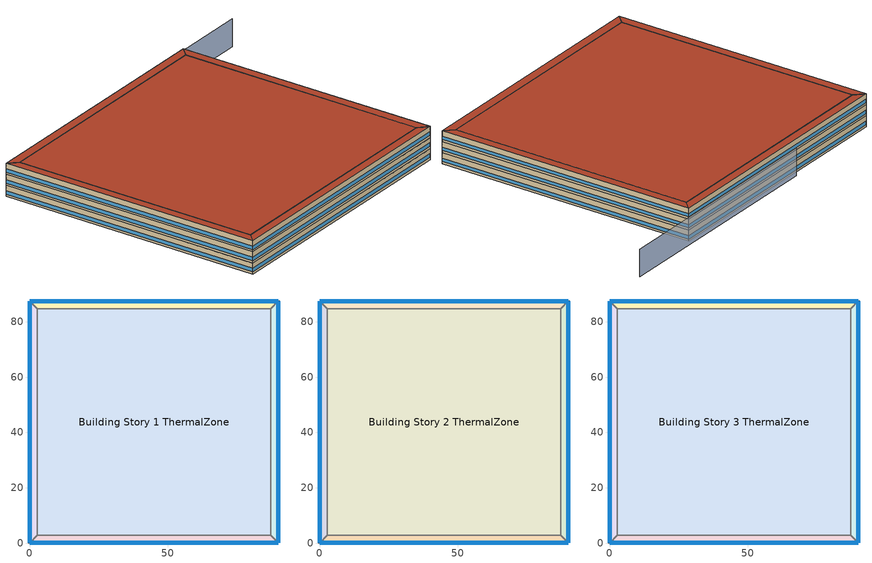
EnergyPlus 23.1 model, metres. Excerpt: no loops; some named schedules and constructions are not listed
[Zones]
Building Story 1 ThermalZone
 floor ground (Typical Insulated Carpeted 8in Slab Floor): 87.19,2.83 2.83,2.83 2.83,84.69 87.19,84.69 z0
 wall adiabatic (Typical Interior Wall): 2.83,2.83 87.19,2.83 87.19,84.69 2.83,84.69 2.83,2.83 z0:3.6
 ceiling adiabatic (Typical Interior Floor): 87.19,84.69 2.83,84.69 2.83,2.83 87.19,2.83 z3.6
Building Story 1 ThermalZone 1
 floor ground (Typical Insulated Carpeted 8in Slab Floor): 90.02,0 0,0 2.83,2.83 87.19,2.83 z0
 wall outside (Typical Insulated Steel Framed Exterior Wall R-20.41): 0,0 90.02,0 z0:3.6
 wall adiabatic (Typical Interior Wall): 90.02,0 87.19,2.83 2.83,2.83 0,0 z0:3.6
 window (U 0.48 SHGC 0.40 Dbl Ref-D Clr 6mm/13mm): 0.03,0 89.99,0 z0.76:1.84
 ceiling adiabatic (Typical Interior Ceiling): 87.19,2.83 2.83,2.83 0,0 90.02,0 z3.6
Building Story 1 ThermalZone 2
 floor ground (Typical Insulated Carpeted 8in Slab Floor): 0,0 0,87.52 2.83,84.69 2.83,2.83 z0
 wall outside (Typical Insulated Steel Framed Exterior Wall R-20.41): 0,87.52 0,0 z0:3.6
 wall adiabatic (Typical Interior Wall): 0,0 2.83,2.83 2.83,84.69 0,87.52 z0:3.6
 window (U 0.48 SHGC 0.40 Dbl Ref-D Clr 6mm/13mm): 0,87.49 0,0.03 z0.76:1.84
 ceiling adiabatic (Typical Interior Ceiling): 2.83,2.83 2.83,84.69 0,87.52 0,0 z3.6
Building Story 1 ThermalZone 3
 floor ground (Typical Insulated Carpeted 8in Slab Floor): 0,87.52 90.02,87.52 87.19,84.69 2.83,84.69 z0
 wall outside (Typical Insulated Steel Framed Exterior Wall R-20.41): 90.02,87.52 0,87.52 z0:3.6
 wall adiabatic (Typical Interior Wall): 0,87.52 2.83,84.69 87.19,84.69 90.02,87.52 z0:3.6
 window (U 0.48 SHGC 0.40 Dbl Ref-D Clr 6mm/13mm): 89.99,87.52 0.03,87.52 z0.76:1.84
 ceiling adiabatic (Typical Interior Ceiling): 2.83,84.69 87.19,84.69 90.02,87.52 0,87.52 z3.6
Building Story 1 ThermalZone 4
 floor ground (Typical Insulated Carpeted 8in Slab Floor): 90.02,87.52 90.02,0 87.19,2.83 87.19,84.69 z0
 wall outside (Typical Insulated Steel Framed Exterior Wall R-20.41): 90.02,0 90.02,87.52 z0:3.6
 wall adiabatic (Typical Interior Wall): 90.02,87.52 87.19,84.69 87.19,2.83 90.02,0 z0:3.6
 window (U 0.48 SHGC 0.40 Dbl Ref-D Clr 6mm/13mm): 90.02,0.03 90.02,87.49 z0.76:1.84
 ceiling adiabatic (Typical Interior Ceiling): 87.19,84.69 87.19,2.83 90.02,0 90.02,87.52 z3.6
Building Story 2 ThermalZone
 floor adiabatic (Typical Interior Floor): 87.19,2.83 2.83,2.83 2.83,84.69 87.19,84.69 z3.6
 wall adiabatic (Typical Interior Wall): 2.83,2.83 87.19,2.83 87.19,84.69 2.83,84.69 2.83,2.83 z3.6:7.2
 ceiling adiabatic (Typical Interior Ceiling): 87.19,84.69 2.83,84.69 2.83,2.83 87.19,2.83 z7.2
Building Story 2 ThermalZone 1
 floor adiabatic (Typical Interior Ceiling): 90.02,0 0,0 2.83,2.83 87.19,2.83 z3.6
 wall outside (Typical Insulated Steel Framed Exterior Wall R-20.41): 0,0 90.02,0 z3.6:7.2
 wall adiabatic (Typical Interior Wall): 90.02,0 87.19,2.83 2.83,2.83 0,0 z3.6:7.2
 window (U 0.48 SHGC 0.40 Dbl Ref-D Clr 6mm/13mm): 0.03,0 89.99,0 z4.36:5.44
 ceiling adiabatic (Typical Interior Ceiling): 87.19,2.83 2.83,2.83 0,0 90.02,0 z7.2
Building Story 2 ThermalZone 2
 floor adiabatic (Typical Interior Ceiling): 0,0 0,87.52 2.83,84.69 2.83,2.83 z3.6
 wall outside (Typical Insulated Steel Framed Exterior Wall R-20.41): 0,87.52 0,0 z3.6:7.2
 wall adiabatic (Typical Interior Wall): 0,0 2.83,2.83 2.83,84.69 0,87.52 z3.6:7.2
 window (U 0.48 SHGC 0.40 Dbl Ref-D Clr 6mm/13mm): 0,87.49 0,0.03 z4.36:5.44
 ceiling adiabatic (Typical Interior Ceiling): 2.83,2.83 2.83,84.69 0,87.52 0,0 z7.2
Building Story 2 ThermalZone 3
 floor adiabatic (Typical Interior Ceiling): 0,87.52 90.02,87.52 87.19,84.69 2.83,84.69 z3.6
 wall outside (Typical Insulated Steel Framed Exterior Wall R-20.41): 90.02,87.52 0,87.52 z3.6:7.2
 wall adiabatic (Typical Interior Wall): 0,87.52 2.83,84.69 87.19,84.69 90.02,87.52 z3.6:7.2
 window (U 0.48 SHGC 0.40 Dbl Ref-D Clr 6mm/13mm): 89.99,87.52 0.03,87.52 z4.36:5.44
 ceiling adiabatic (Typical Interior Ceiling): 2.83,84.69 87.19,84.69 90.02,87.52 0,87.52 z7.2
Building Story 2 ThermalZone 4
 floor adiabatic (Typical Interior Ceiling): 90.02,87.52 90.02,0 87.19,2.83 87.19,84.69 z3.6
 wall outside (Typical Insulated Steel Framed Exterior Wall R-20.41): 90.02,0 90.02,87.52 z3.6:7.2
 wall adiabatic (Typical Interior Wall): 90.02,87.52 87.19,84.69 87.19,2.83 90.02,0 z3.6:7.2
 window (U 0.48 SHGC 0.40 Dbl Ref-D Clr 6mm/13mm): 90.02,0.03 90.02,87.49 z4.36:5.44
 ceiling adiabatic (Typical Interior Ceiling): 87.19,84.69 87.19,2.83 90.02,0 90.02,87.52 z7.2
Building Story 3 ThermalZone
 floor adiabatic (Typical Interior Ceiling): 87.19,2.83 2.83,2.83 2.83,84.69 87.19,84.69 z7.2
 wall adiabatic (Typical Interior Wall): 2.83,2.83 87.19,2.83 87.19,84.69 2.83,84.69 2.83,2.83 z7.2:10.8
 roof outside (Typical IEAD Roof R-31.25): 87.19,84.69 2.83,84.69 2.83,2.83 87.19,2.83 z10.8
Building Story 3 ThermalZone 1
 floor adiabatic (Typical Interior Ceiling): 90.02,0 0,0 2.83,2.83 87.19,2.83 z7.2
 wall outside (Typical Insulated Steel Framed Exterior Wall R-20.41): 0,0 90.02,0 z7.2:10.8
 wall adiabatic (Typical Interior Wall): 90.02,0 87.19,2.83 2.83,2.83 0,0 z7.2:10.8
 window (U 0.48 SHGC 0.40 Dbl Ref-D Clr 6mm/13mm): 0.03,0 89.99,0 z7.96:9.04
 roof outside (Typical IEAD Roof R-31.25): 87.19,2.83 2.83,2.83 0,0 90.02,0 z10.8
Building Story 3 ThermalZone 2
 floor adiabatic (Typical Interior Ceiling): 0,0 0,87.52 2.83,84.69 2.83,2.83 z7.2
 wall outside (Typical Insulated Steel Framed Exterior Wall R-20.41): 0,87.52 0,0 z7.2:10.8
 wall adiabatic (Typical Interior Wall): 0,0 2.83,2.83 2.83,84.69 0,87.52 z7.2:10.8
 window (U 0.48 SHGC 0.40 Dbl Ref-D Clr 6mm/13mm): 0,87.49 0,0.03 z7.96:9.04
 roof outside (Typical IEAD Roof R-31.25): 2.83,2.83 2.83,84.69 0,87.52 0,0 z10.8
Building Story 3 ThermalZone 3
 floor adiabatic (Typical Interior Ceiling): 0,87.52 90.02,87.52 87.19,84.69 2.83,84.69 z7.2
 wall outside (Typical Insulated Steel Framed Exterior Wall R-20.41): 90.02,87.52 0,87.52 z7.2:10.8
 wall adiabatic (Typical Interior Wall): 0,87.52 2.83,84.69 87.19,84.69 90.02,87.52 z7.2:10.8
 window (U 0.48 SHGC 0.40 Dbl Ref-D Clr 6mm/13mm): 89.99,87.52 0.03,87.52 z7.96:9.04
 roof outside (Typical IEAD Roof R-31.25): 2.83,84.69 87.19,84.69 90.02,87.52 0,87.52 z10.8
Building Story 3 ThermalZone 4
 floor adiabatic (Typical Interior Ceiling): 90.02,87.52 90.02,0 87.19,2.83 87.19,84.69 z7.2
 wall outside (Typical Insulated Steel Framed Exterior Wall R-20.41): 90.02,0 90.02,87.52 z7.2:10.8
 wall adiabatic (Typical Interior Wall): 90.02,87.52 87.19,84.69 87.19,2.83 90.02,0 z7.2:10.8
 window (U 0.48 SHGC 0.40 Dbl Ref-D Clr 6mm/13mm): 90.02,0.03 90.02,87.49 z7.96:9.04
 roof outside (Typical IEAD Roof R-31.25): 87.19,84.69 87.19,2.83 90.02,0 90.02,87.52 z10.8
shading: 37.43,88.85 116.98,88.85 z0:9
[Building]
bld_28: Terrain=City
[Site:Location]
Laramie General Brees Field_WY_USA: Latitude {deg}=41.312; Longitude {deg}=-105.58; Time Zone {hr}=-7; Elevation {m}=2215
[Site:GroundTemperature:FCfactorMethod]
8.6, 2.8, -4.1, -8.8, -2.2, 0.3, 6.7, 10.1, 16.5, 20.6, 19.2, 14.7
[Site:WaterMainsTemperature]
Calculation Method=Correlation; Annual Average Outdoor Air Temperature {C}=8.96667; Maximum Difference In Monthly Average Outdoor Air Temperatures {deltaC}=26.2
[SizingPeriod:DesignDay] Day of Month=21; Dry-Bulb Temperature Range Modifier Type=DefaultMultipliers; Humidity Condition Type=Wetbulb; Barometric Pressure {Pa}=98769; Rain Indicator=No; Snow Indicator=No; Daylight Saving Time Indicator=No; Begin Environment Reset Mode=FullResetAtBeginEnvironment
Name | Month | Day Type | Maximum Dry-Bulb Temperature {C} | Daily Dry-Bulb Temperature Range {deltaC} | Wetbulb or DewPoint at Maximum Dry-Bulb {C} | Wind Speed {m/s} | Wind Direction {deg} | Solar Model Indicator | ASHRAE Clear Sky Optical Depth for Beam Irradiance (taub) | ASHRAE Clear Sky Optical Depth for Diffuse Irradiance (taud) | Sky Clearness
Buffalo Niagara Intl Ap Ann Clg .4% Condns DB=>MWB 1 | 7 | SummerDesignDay | 30.3 | 9.3 | 21.8 | 5.7 | 240 | ASHRAETau | 0.462 | 2.001
Buffalo Niagara Intl Ap Ann Clg .4% Condns WB=>MDB 1 | 7 | SummerDesignDay | 27.8 | 9.3 | 23.8 | 5.7 | 240 | ASHRAETau | 0.462 | 2.001
Buffalo Niagara Intl Ap Ann Htg 99.6% Condns DB 1 | 1 | WinterDesignDay | -16.3 | 0 | -16.3 | 5.1 | 270 | ASHRAEClearSky |  |  | 0
[Material] Thermal Absorptance=0.9; Solar Absorptance=0.7
Name | Roughness | Thickness {m} | Conductivity {W/m-K} | Density {kg/m3} | Specific Heat {J/kg-K} | Visible Absorptance
100mm Normalweight concrete floor | MediumRough | 0.1016 | 2.31045 | 2322 | 832.557 | 0.7
25mm Stucco | Smooth | 0.0254 | 0.72 | 1856 | 840 | 0.7
5/8 in. Gypsum Board | MediumSmooth | 0.0159 | 0.16 | 800 | 1090 | 0.7
8 in. Normalweight Concrete Floor | MediumRough | 0.2032 | 2.31 | 2322 | 832 | 0.7
G01 13mm gypsum board | Smooth | 0.0127 | 0.160031 | 800.001 | 1090.73 | 0.5
Metal Roof Surface | Smooth | 0.0008 | 45.28 | 7824 | 500 | 0.7
Roof Membrane | VeryRough | 0.0095 | 0.16 | 1121.29 | 1460 | 0.7
[Material:NoMass] Roughness=Smooth; Thermal Absorptance=0.9; Solar Absorptance=0.7
Name | Thermal Resistance {m2-K/W} | Visible Absorptance
CP02 CARPET PAD; Typical Carpet Pad | 0.21648 | 0.8
Typical Insulation R-18.23 | 3.21036 | 0.7
Typical Insulation R-30.13 | 5.30668 | 0.7
[WindowMaterial:Gas]
AIR 13MM: Gas Type=Air; Thickness {m}=0.0127
[WindowMaterial:Glazing] Optical Data Type=SpectralAverage; Thickness {m}=0.006; Infrared Transmittance at Normal Incidence=0; Front Side Infrared Hemispherical Emissivity=0.84; Conductivity {W/m-K}=0.9; Dirt Correction Factor for Solar and Visible Transmittance=1; Solar Diffusing=No
Name | Solar Transmittance at Normal Incidence | Front Side Solar Reflectance at Normal Incidence | Back Side Solar Reflectance at Normal Incidence | Visible Transmittance at Normal Incidence | Front Side Visible Reflectance at Normal Incidence | Back Side Visible Reflectance at Normal Incidence | Back Side Infrared Hemispherical Emissivity
CLEAR 6MM | 0.775 | 0.071 | 0.071 | 0.881 | 0.08 | 0.08 | 0.84
REF D CLEAR 6MM | 0.429 | 0.308 | 0.379 | 0.334 | 0.453 | 0.505 | 0.82
[Construction]
Typical IEAD Roof R-31.25: Roof Membrane, Typical Insulation R-30.13, Metal Roof Surface
Typical Insulated Carpeted 8in Slab Floor: 8 in. Normalweight Concrete Floor, Typical Carpet Pad
Typical Insulated Steel Framed Exterior Wall R-20.41: 25mm Stucco, 5/8 in. Gypsum Board, Typical Insulation R-18.23, 5/8 in. Gypsum Board
Typical Interior Ceiling: CP02 CARPET PAD, 100mm Normalweight concrete floor
Typical Interior Floor: 100mm Normalweight concrete floor, CP02 CARPET PAD
Typical Interior Wall: G01 13mm gypsum board, G01 13mm gypsum board
U 0.48 SHGC 0.40 Dbl Ref-D Clr 6mm/13mm: REF D CLEAR 6MM, AIR 13MM, CLEAR 6MM
[SurfaceProperty:SurroundingSurfaces] Surrounding Surface 1=SurroundingSurface1; Surrounding Surface 1 View Factor=0.5
Name | Surrounding Surface 1 Temperature Schedule
SrdSurfs:Surface 56 | Srf-Surface 56-Tmp
SrdSurfs:Surface 44 | Srf-Surface 44-Tmp
SrdSurfs:Surface 50 | Srf-Surface 50-Tmp
SrdSurfs:Surface 38 | Srf-Surface 38-Tmp
[SurfaceProperty:LocalEnvironment]
Name | Exterior Surface | Surrounding Surfaces Object
LocEnv:Surface 44 | Surface 44 | SrdSurfs:Surface 56
LocEnv:Surface 56 | Surface 56 | SrdSurfs:Surface 44
LocEnv:Surface 50 | Surface 50 | SrdSurfs:Surface 38
LocEnv:Surface 38 | Surface 38 | SrdSurfs:Surface 50
[Zone] Part of Total Floor Area=Yes
Name | Multiplier
Building Story 1 ThermalZone; Building Story 1 ThermalZone 1; Building Story 1 ThermalZone 2; Building Story 1 ThermalZone 3; Building Story 1 ThermalZone 4; Building Story 3 ThermalZone; Building Story 3 ThermalZone 1; Building Story 3 ThermalZone 2; Building Story 3 ThermalZone 3; Building Story 3 ThermalZone 4 | 1
Building Story 2 ThermalZone; Building Story 2 ThermalZone 1; Building Story 2 ThermalZone 2; Building Story 2 ThermalZone 3; Building Story 2 ThermalZone 4 | 28
[Space]
Name | Zone | Space Type
Building Story 1 Space | Building Story 1 ThermalZone | Story Ground Blended Space Type
Building Story 1 Space 1 | Building Story 1 ThermalZone 1 | Story Ground Blended Space Type
Building Story 1 Space 2 | Building Story 1 ThermalZone 2 | Story Ground Blended Space Type
Building Story 1 Space 3 | Building Story 1 ThermalZone 3 | Story Ground Blended Space Type
Building Story 1 Space 4 | Building Story 1 ThermalZone 4 | Story Ground Blended Space Type
Building Story 2 Space | Building Story 2 ThermalZone | Story Mid Blended Space Type
Building Story 2 Space 1 | Building Story 2 ThermalZone 1 | Story Mid Blended Space Type
Building Story 2 Space 2 | Building Story 2 ThermalZone 2 | Story Mid Blended Space Type
Building Story 2 Space 3 | Building Story 2 ThermalZone 3 | Story Mid Blended Space Type
Building Story 2 Space 4 | Building Story 2 ThermalZone 4 | Story Mid Blended Space Type
Building Story 3 Space | Building Story 3 ThermalZone | Story Top Blended Space Type
Building Story 3 Space 1 | Building Story 3 ThermalZone 1 | Story Top Blended Space Type
Building Story 3 Space 2 | Building Story 3 ThermalZone 2 | Story Top Blended Space Type
Building Story 3 Space 3 | Building Story 3 ThermalZone 3 | Story Top Blended Space Type
Building Story 3 Space 4 | Building Story 3 ThermalZone 4 | Story Top Blended Space Type
[InternalMass]
Name | Construction | Zone or ZoneList | Space or SpaceList | Surface Area {m2}
Building Story 1 Space Office OfficeLarge Data Center A  - Story Ground Mass; Building Story 1 Space Office OfficeLarge Data Center C  - Story Ground Mass | InteriorFurnishings 1 | Building Story 1 ThermalZone | Building Story 1 Space | 13.4199
Building Story 1 Space 1 Office OfficeLarge Data Center A  - Story Ground Mass; Building Story 1 Space 1 Office OfficeLarge Data Center C  - Story Ground Mass | InteriorFurnishings 1 | Building Story 1 ThermalZone 1 | Building Story 1 Space 1 | 0.47924
Building Story 1 Space 2 Office OfficeLarge Data Center A  - Story Ground Mass; Building Story 1 Space 2 Office OfficeLarge Data Center C  - Story Ground Mass | InteriorFurnishings 1 | Building Story 1 ThermalZone 2 | Building Story 1 Space 2 | 0.465488
Building Story 1 Space 3 Office OfficeLarge Data Center A  - Story Ground Mass; Building Story 1 Space 3 Office OfficeLarge Data Center C  - Story Ground Mass | InteriorFurnishings 1 | Building Story 1 ThermalZone 3 | Building Story 1 Space 3 | 0.479237
Building Story 1 Space 4 Office OfficeLarge Data Center A  - Story Ground Mass; Building Story 1 Space 4 Office OfficeLarge Data Center C  - Story Ground Mass | InteriorFurnishings 1 | Building Story 1 ThermalZone 4 | Building Story 1 Space 4 | 0.465488
Building Story 1 Space Office OfficeLarge Data Center B  - Story Ground Mass | InteriorFurnishings 1 | Building Story 1 ThermalZone | Building Story 1 Space | 128.95
Building Story 1 Space 1 Office OfficeLarge Data Center B  - Story Ground Mass | InteriorFurnishings 1 | Building Story 1 ThermalZone 1 | Building Story 1 Space 1 | 4.60498
Building Story 1 Space 2 Office OfficeLarge Data Center B  - Story Ground Mass | InteriorFurnishings 1 | Building Story 1 ThermalZone 2 | Building Story 1 Space 2 | 4.47283
Building Story 1 Space 3 Office OfficeLarge Data Center B  - Story Ground Mass | InteriorFurnishings 1 | Building Story 1 ThermalZone 3 | Building Story 1 Space 3 | 4.60495
Building Story 1 Space 4 Office OfficeLarge Data Center B  - Story Ground Mass | InteriorFurnishings 1 | Building Story 1 ThermalZone 4 | Building Story 1 Space 4 | 4.47283
Building Story 1 Space Office OfficeLarge Main Data Center A  - Story Ground Mass; Building Story 1 Space Office OfficeLarge Main Data Center C  - Story Ground Mass | InteriorFurnishings 1 | Building Story 1 ThermalZone | Building Story 1 Space | 24.1272
Building Story 1 Space 1 Office OfficeLarge Main Data Center A  - Story Ground Mass; Building Story 1 Space 1 Office OfficeLarge Main Data Center C  - Story Ground Mass | InteriorFurnishings 1 | Building Story 1 ThermalZone 1 | Building Story 1 Space 1 | 0.861613
Building Story 1 Space 2 Office OfficeLarge Main Data Center A  - Story Ground Mass; Building Story 1 Space 2 Office OfficeLarge Main Data Center C  - Story Ground Mass | InteriorFurnishings 1 | Building Story 1 ThermalZone 2 | Building Story 1 Space 2 | 0.836887
Building Story 1 Space 3 Office OfficeLarge Main Data Center A  - Story Ground Mass; Building Story 1 Space 3 Office OfficeLarge Main Data Center C  - Story Ground Mass | InteriorFurnishings 1 | Building Story 1 ThermalZone 3 | Building Story 1 Space 3 | 0.861607
Building Story 1 Space 4 Office OfficeLarge Main Data Center A  - Story Ground Mass; Building Story 1 Space 4 Office OfficeLarge Main Data Center C  - Story Ground Mass | InteriorFurnishings 1 | Building Story 1 ThermalZone 4 | Building Story 1 Space 4 | 0.836887
Building Story 1 Space Office OfficeLarge Main Data Center B  - Story Ground Mass | InteriorFurnishings 1 | Building Story 1 ThermalZone | Building Story 1 Space | 231.836
Building Story 1 Space 1 Office OfficeLarge Main Data Center B  - Story Ground Mass | InteriorFurnishings 1 | Building Story 1 ThermalZone 1 | Building Story 1 Space 1 | 8.27916
Building Story 1 Space 2 Office OfficeLarge Main Data Center B  - Story Ground Mass | InteriorFurnishings 1 | Building Story 1 ThermalZone 2 | Building Story 1 Space 2 | 8.04158
Building Story 1 Space 3 Office OfficeLarge Main Data Center B  - Story Ground Mass | InteriorFurnishings 1 | Building Story 1 ThermalZone 3 | Building Story 1 Space 3 | 8.27911
Building Story 1 Space 4 Office OfficeLarge Main Data Center B  - Story Ground Mass | InteriorFurnishings 1 | Building Story 1 ThermalZone 4 | Building Story 1 Space 4 | 8.04158
Building Story 1 Space SecondarySchool Auditorium A  - Story Ground Mass; Building Story 1 Space SecondarySchool Auditorium C  - Story Ground Mass | InteriorFurnishings 1 | Building Story 1 ThermalZone | Building Story 1 Space | 107.93
Building Story 1 Space 1 SecondarySchool Auditorium A  - Story Ground Mass; Building Story 1 Space 1 SecondarySchool Auditorium C  - Story Ground Mass | InteriorFurnishings 1 | Building Story 1 ThermalZone 1 | Building Story 1 Space 1 | 3.85431
Building Story 1 Space 2 SecondarySchool Auditorium A  - Story Ground Mass; Building Story 1 Space 2 SecondarySchool Auditorium C  - Story Ground Mass | InteriorFurnishings 1 | Building Story 1 ThermalZone 2 | Building Story 1 Space 2 | 3.74371
Building Story 1 Space 3 SecondarySchool Auditorium A  - Story Ground Mass; Building Story 1 Space 3 SecondarySchool Auditorium C  - Story Ground Mass | InteriorFurnishings 1 | Building Story 1 ThermalZone 3 | Building Story 1 Space 3 | 3.85429
Building Story 1 Space 4 SecondarySchool Auditorium A  - Story Ground Mass; Building Story 1 Space 4 SecondarySchool Auditorium C  - Story Ground Mass | InteriorFurnishings 1 | Building Story 1 ThermalZone 4 | Building Story 1 Space 4 | 3.74371
Building Story 1 Space SecondarySchool Auditorium B  - Story Ground Mass | InteriorFurnishings 1 | Building Story 1 ThermalZone | Building Story 1 Space | 1037.09
Building Story 1 Space 1 SecondarySchool Auditorium B  - Story Ground Mass | InteriorFurnishings 1 | Building Story 1 ThermalZone 1 | Building Story 1 Space 1 | 37.0358
Building Story 1 Space 2 SecondarySchool Auditorium B  - Story Ground Mass | InteriorFurnishings 1 | Building Story 1 ThermalZone 2 | Building Story 1 Space 2 | 35.973
Building Story 1 Space 3 SecondarySchool Auditorium B  - Story Ground Mass | InteriorFurnishings 1 | Building Story 1 ThermalZone 3 | Building Story 1 Space 3 | 37.0356
Building Story 1 Space 4 SecondarySchool Auditorium B  - Story Ground Mass | InteriorFurnishings 1 | Building Story 1 ThermalZone 4 | Building Story 1 Space 4 | 35.973
Building Story 1 Space SecondarySchool Cafeteria A  - Story Ground Mass; Building Story 1 Space SecondarySchool Cafeteria C  - Story Ground Mass | InteriorFurnishings 1 | Building Story 1 ThermalZone | Building Story 1 Space | 68.3128
Building Story 1 Space 1 SecondarySchool Cafeteria A  - Story Ground Mass; Building Story 1 Space 1 SecondarySchool Cafeteria C  - Story Ground Mass | InteriorFurnishings 1 | Building Story 1 ThermalZone 1 | Building Story 1 Space 1 | 2.43954
Building Story 1 Space 2 SecondarySchool Cafeteria A  - Story Ground Mass; Building Story 1 Space 2 SecondarySchool Cafeteria C  - Story Ground Mass | InteriorFurnishings 1 | Building Story 1 ThermalZone 2 | Building Story 1 Space 2 | 2.36953
Building Story 1 Space 3 SecondarySchool Cafeteria A  - Story Ground Mass; Building Story 1 Space 3 SecondarySchool Cafeteria C  - Story Ground Mass | InteriorFurnishings 1 | Building Story 1 ThermalZone 3 | Building Story 1 Space 3 | 2.43952
Building Story 1 Space 4 SecondarySchool Cafeteria A  - Story Ground Mass; Building Story 1 Space 4 SecondarySchool Cafeteria C  - Story Ground Mass | InteriorFurnishings 1 | Building Story 1 ThermalZone 4 | Building Story 1 Space 4 | 2.36953
Building Story 1 Space SecondarySchool Cafeteria B  - Story Ground Mass | InteriorFurnishings 1 | Building Story 1 ThermalZone | Building Story 1 Space | 656.412
Building Story 1 Space 1 SecondarySchool Cafeteria B  - Story Ground Mass | InteriorFurnishings 1 | Building Story 1 ThermalZone 1 | Building Story 1 Space 1 | 23.4413
Building Story 1 Space 2 SecondarySchool Cafeteria B  - Story Ground Mass | InteriorFurnishings 1 | Building Story 1 ThermalZone 2 | Building Story 1 Space 2 | 22.7686
Building Story 1 Space 3 SecondarySchool Cafeteria B  - Story Ground Mass | InteriorFurnishings 1 | Building Story 1 ThermalZone 3 | Building Story 1 Space 3 | 23.4412
Building Story 1 Space 4 SecondarySchool Cafeteria B  - Story Ground Mass | InteriorFurnishings 1 | Building Story 1 ThermalZone 4 | Building Story 1 Space 4 | 22.7686
Building Story 1 Space SecondarySchool Classroom A  - Story Ground Mass; Building Story 1 Space SecondarySchool Classroom C  - Story Ground Mass | InteriorFurnishings 1 | Building Story 1 ThermalZone | Building Story 1 Space | 179.473
Building Story 1 Space 1 SecondarySchool Classroom A  - Story Ground Mass; Building Story 1 Space 1 SecondarySchool Classroom C  - Story Ground Mass | InteriorFurnishings 1 | Building Story 1 ThermalZone 1 | Building Story 1 Space 1 | 6.40919
Building Story 1 Space 2 SecondarySchool Classroom A  - Story Ground Mass; Building Story 1 Space 2 SecondarySchool Classroom C  - Story Ground Mass | InteriorFurnishings 1 | Building Story 1 ThermalZone 2 | Building Story 1 Space 2 | 6.22527
Building Story 1 Space 3 SecondarySchool Classroom A  - Story Ground Mass; Building Story 1 Space 3 SecondarySchool Classroom C  - Story Ground Mass | InteriorFurnishings 1 | Building Story 1 ThermalZone 3 | Building Story 1 Space 3 | 6.40916
Building Story 1 Space 4 SecondarySchool Classroom A  - Story Ground Mass; Building Story 1 Space 4 SecondarySchool Classroom C  - Story Ground Mass | InteriorFurnishings 1 | Building Story 1 ThermalZone 4 | Building Story 1 Space 4 | 6.22527
Building Story 1 Space SecondarySchool Classroom A end_b - Story Ground Mass; Building Story 1 Space SecondarySchool Classroom C end_b - Story Ground Mass | InteriorFurnishings 1 | Building Story 1 ThermalZone | Building Story 1 Space | 232.587
Building Story 1 Space 1 SecondarySchool Classroom A end_b - Story Ground Mass; Building Story 1 Space 1 SecondarySchool Classroom C end_b - Story Ground Mass | InteriorFurnishings 1 | Building Story 1 ThermalZone 1 | Building Story 1 Space 1 | 8.30597
Building Story 1 Space 2 SecondarySchool Classroom A end_b - Story Ground Mass; Building Story 1 Space 2 SecondarySchool Classroom C end_b - Story Ground Mass | InteriorFurnishings 1 | Building Story 1 ThermalZone 2 | Building Story 1 Space 2 | 8.06762
Building Story 1 Space 3 SecondarySchool Classroom A end_b - Story Ground Mass; Building Story 1 Space 3 SecondarySchool Classroom C end_b - Story Ground Mass | InteriorFurnishings 1 | Building Story 1 ThermalZone 3 | Building Story 1 Space 3 | 8.30592
Building Story 1 Space 4 SecondarySchool Classroom A end_b - Story Ground Mass; Building Story 1 Space 4 SecondarySchool Classroom C end_b - Story Ground Mass | InteriorFurnishings 1 | Building Story 1 ThermalZone 4 | Building Story 1 Space 4 | 8.06762
Building Story 1 Space SecondarySchool ComputerRoom A  - Story Ground Mass; Building Story 1 Space SecondarySchool ComputerRoom C  - Story Ground Mass | InteriorFurnishings 1 | Building Story 1 ThermalZone | Building Story 1 Space | 104.289
Building Story 1 Space 1 SecondarySchool ComputerRoom A  - Story Ground Mass; Building Story 1 Space 1 SecondarySchool ComputerRoom C  - Story Ground Mass | InteriorFurnishings 1 | Building Story 1 ThermalZone 1 | Building Story 1 Space 1 | 3.72431
Building Story 1 Space 2 SecondarySchool ComputerRoom A  - Story Ground Mass; Building Story 1 Space 2 SecondarySchool ComputerRoom C  - Story Ground Mass | InteriorFurnishings 1 | Building Story 1 ThermalZone 2 | Building Story 1 Space 2 | 3.61743
Building Story 1 Space 3 SecondarySchool ComputerRoom A  - Story Ground Mass; Building Story 1 Space 3 SecondarySchool ComputerRoom C  - Story Ground Mass | InteriorFurnishings 1 | Building Story 1 ThermalZone 3 | Building Story 1 Space 3 | 3.72429
Building Story 1 Space 4 SecondarySchool ComputerRoom A  - Story Ground Mass; Building Story 1 Space 4 SecondarySchool ComputerRoom C  - Story Ground Mass | InteriorFurnishings 1 | Building Story 1 ThermalZone 4 | Building Story 1 Space 4 | 3.61743
Building Story 1 Space SecondarySchool ComputerRoom B  - Story Ground Mass | InteriorFurnishings 1 | Building Story 1 ThermalZone | Building Story 1 Space | 1002.11
Building Story 1 Space 1 SecondarySchool ComputerRoom B  - Story Ground Mass | InteriorFurnishings 1 | Building Story 1 ThermalZone 1 | Building Story 1 Space 1 | 35.7866
Building Story 1 Space 2 SecondarySchool ComputerRoom B  - Story Ground Mass | InteriorFurnishings 1 | Building Story 1 ThermalZone 2 | Building Story 1 Space 2 | 34.7596
Building Story 1 Space 3 SecondarySchool ComputerRoom B  - Story Ground Mass | InteriorFurnishings 1 | Building Story 1 ThermalZone 3 | Building Story 1 Space 3 | 35.7863
Building Story 1 Space 4 SecondarySchool ComputerRoom B  - Story Ground Mass | InteriorFurnishings 1 | Building Story 1 ThermalZone 4 | Building Story 1 Space 4 | 34.7596
Building Story 1 Space SecondarySchool Corridor B  - Story Ground Mass | InteriorFurnishings 1 | Building Story 1 ThermalZone | Building Story 1 Space | 253.068
Building Story 1 Space 1 SecondarySchool Corridor B  - Story Ground Mass | InteriorFurnishings 1 | Building Story 1 ThermalZone 1 | Building Story 1 Space 1 | 9.03737
Building Story 1 Space 2 SecondarySchool Corridor B  - Story Ground Mass | InteriorFurnishings 1 | Building Story 1 ThermalZone 2 | Building Story 1 Space 2 | 8.77802
Building Story 1 Space 3 SecondarySchool Corridor B  - Story Ground Mass | InteriorFurnishings 1 | Building Story 1 ThermalZone 3 | Building Story 1 Space 3 | 9.03731
Building Story 1 Space 4 SecondarySchool Corridor B  - Story Ground Mass | InteriorFurnishings 1 | Building Story 1 ThermalZone 4 | Building Story 1 Space 4 | 8.77802
Building Story 1 Space SecondarySchool Corridor B end_b - Story Ground Mass | InteriorFurnishings 1 | Building Story 1 ThermalZone | Building Story 1 Space | 327.962
Building Story 1 Space 1 SecondarySchool Corridor B end_b - Story Ground Mass | InteriorFurnishings 1 | Building Story 1 ThermalZone 1 | Building Story 1 Space 1 | 11.7119
Building Story 1 Space 2 SecondarySchool Corridor B end_b - Story Ground Mass | InteriorFurnishings 1 | Building Story 1 ThermalZone 2 | Building Story 1 Space 2 | 11.3758
Building Story 1 Space 3 SecondarySchool Corridor B end_b - Story Ground Mass | InteriorFurnishings 1 | Building Story 1 ThermalZone 3 | Building Story 1 Space 3 | 11.7119
Building Story 1 Space 4 SecondarySchool Corridor B end_b - Story Ground Mass | InteriorFurnishings 1 | Building Story 1 ThermalZone 4 | Building Story 1 Space 4 | 11.3758
Building Story 1 Space SecondarySchool Gym A  - Story Ground Mass; Building Story 1 Space SecondarySchool Gym C  - Story Ground Mass | InteriorFurnishings 1 | Building Story 1 ThermalZone | Building Story 1 Space | 284.164
Building Story 1 Space 1 SecondarySchool Gym A  - Story Ground Mass; Building Story 1 Space 1 SecondarySchool Gym C  - Story Ground Mass | InteriorFurnishings 1 | Building Story 1 ThermalZone 1 | Building Story 1 Space 1 | 10.1479
Building Story 1 Space 2 SecondarySchool Gym A  - Story Ground Mass; Building Story 1 Space 2 SecondarySchool Gym C  - Story Ground Mass | InteriorFurnishings 1 | Building Story 1 ThermalZone 2 | Building Story 1 Space 2 | 9.85665
Building Story 1 Space 3 SecondarySchool Gym A  - Story Ground Mass; Building Story 1 Space 3 SecondarySchool Gym C  - Story Ground Mass | InteriorFurnishings 1 | Building Story 1 ThermalZone 3 | Building Story 1 Space 3 | 10.1478
Building Story 1 Space 4 SecondarySchool Gym A  - Story Ground Mass; Building Story 1 Space 4 SecondarySchool Gym C  - Story Ground Mass | InteriorFurnishings 1 | Building Story 1 ThermalZone 4 | Building Story 1 Space 4 | 9.85665
Building Story 1 Space SecondarySchool Gym A end_a - Story Ground Mass; Building Story 1 Space SecondarySchool Gym C end_a - Story Ground Mass | InteriorFurnishings 1 | Building Story 1 ThermalZone | Building Story 1 Space | 68.3212
Building Story 1 Space 1 SecondarySchool Gym A end_a - Story Ground Mass; Building Story 1 Space 1 SecondarySchool Gym C end_a - Story Ground Mass | InteriorFurnishings 1 | Building Story 1 ThermalZone 1 | Building Story 1 Space 1 | 2.43984
Building Story 1 Space 2 SecondarySchool Gym A end_a - Story Ground Mass; Building Story 1 Space 2 SecondarySchool Gym C end_a - Story Ground Mass | InteriorFurnishings 1 | Building Story 1 ThermalZone 2 | Building Story 1 Space 2 | 2.36982
Building Story 1 Space 3 SecondarySchool Gym A end_a - Story Ground Mass; Building Story 1 Space 3 SecondarySchool Gym C end_a - Story Ground Mass | InteriorFurnishings 1 | Building Story 1 ThermalZone 3 | Building Story 1 Space 3 | 2.43982
Building Story 1 Space 4 SecondarySchool Gym A end_a - Story Ground Mass; Building Story 1 Space 4 SecondarySchool Gym C end_a - Story Ground Mass | InteriorFurnishings 1 | Building Story 1 ThermalZone 4 | Building Story 1 Space 4 | 2.36982
Building Story 1 Space SecondarySchool Gym B  - Story Ground Mass | InteriorFurnishings 1 | Building Story 1 ThermalZone | Building Story 1 Space | 2730.51
Building Story 1 Space 1 SecondarySchool Gym B  - Story Ground Mass | InteriorFurnishings 1 | Building Story 1 ThermalZone 1 | Building Story 1 Space 1 | 97.51
Building Story 1 Space 2 SecondarySchool Gym B  - Story Ground Mass | InteriorFurnishings 1 | Building Story 1 ThermalZone 2 | Building Story 1 Space 2 | 94.7118
Building Story 1 Space 3 SecondarySchool Gym B  - Story Ground Mass | InteriorFurnishings 1 | Building Story 1 ThermalZone 3 | Building Story 1 Space 3 | 97.5094
Building Story 1 Space 4 SecondarySchool Gym B  - Story Ground Mass | InteriorFurnishings 1 | Building Story 1 ThermalZone 4 | Building Story 1 Space 4 | 94.7118
Building Story 1 Space SecondarySchool Gym B end_a - Story Ground Mass | InteriorFurnishings 1 | Building Story 1 ThermalZone | Building Story 1 Space | 656.493
Building Story 1 Space 1 SecondarySchool Gym B end_a - Story Ground Mass | InteriorFurnishings 1 | Building Story 1 ThermalZone 1 | Building Story 1 Space 1 | 23.4442
Building Story 1 Space 2 SecondarySchool Gym B end_a - Story Ground Mass | InteriorFurnishings 1 | Building Story 1 ThermalZone 2 | Building Story 1 Space 2 | 22.7714
Building Story 1 Space 3 SecondarySchool Gym B end_a - Story Ground Mass | InteriorFurnishings 1 | Building Story 1 ThermalZone 3 | Building Story 1 Space 3 | 23.4441
Building Story 1 Space 4 SecondarySchool Gym B end_a - Story Ground Mass | InteriorFurnishings 1 | Building Story 1 ThermalZone 4 | Building Story 1 Space 4 | 22.7714
Building Story 1 Space SecondarySchool Kitchen A  - Story Ground Mass; Building Story 1 Space SecondarySchool Kitchen C  - Story Ground Mass | InteriorFurnishings 1 | Building Story 1 ThermalZone | Building Story 1 Space | 23.5561
Building Story 1 Space 1 SecondarySchool Kitchen A  - Story Ground Mass; Building Story 1 Space 1 SecondarySchool Kitchen C  - Story Ground Mass | InteriorFurnishings 1 | Building Story 1 ThermalZone 1 | Building Story 1 Space 1 | 0.841219
Building Story 1 Space 2 SecondarySchool Kitchen A  - Story Ground Mass; Building Story 1 Space 2 SecondarySchool Kitchen C  - Story Ground Mass | InteriorFurnishings 1 | Building Story 1 ThermalZone 2 | Building Story 1 Space 2 | 0.817079
Building Story 1 Space 3 SecondarySchool Kitchen A  - Story Ground Mass; Building Story 1 Space 3 SecondarySchool Kitchen C  - Story Ground Mass | InteriorFurnishings 1 | Building Story 1 ThermalZone 3 | Building Story 1 Space 3 | 0.841214
Building Story 1 Space 4 SecondarySchool Kitchen A  - Story Ground Mass; Building Story 1 Space 4 SecondarySchool Kitchen C  - Story Ground Mass | InteriorFurnishings 1 | Building Story 1 ThermalZone 4 | Building Story 1 Space 4 | 0.817079
Building Story 1 Space SecondarySchool Kitchen B  - Story Ground Mass | InteriorFurnishings 1 | Building Story 1 ThermalZone | Building Story 1 Space | 226.349
Building Story 1 Space 1 SecondarySchool Kitchen B  - Story Ground Mass | InteriorFurnishings 1 | Building Story 1 ThermalZone 1 | Building Story 1 Space 1 | 8.08321
Building Story 1 Space 2 SecondarySchool Kitchen B  - Story Ground Mass | InteriorFurnishings 1 | Building Story 1 ThermalZone 2 | Building Story 1 Space 2 | 7.85125
Building Story 1 Space 3 SecondarySchool Kitchen B  - Story Ground Mass | InteriorFurnishings 1 | Building Story 1 ThermalZone 3 | Building Story 1 Space 3 | 8.08316
Building Story 1 Space 4 SecondarySchool Kitchen B  - Story Ground Mass | InteriorFurnishings 1 | Building Story 1 ThermalZone 4 | Building Story 1 Space 4 | 7.85125
Building Story 1 Space SecondarySchool Library A  - Story Ground Mass; Building Story 1 Space SecondarySchool Library C  - Story Ground Mass | InteriorFurnishings 1 | Building Story 1 ThermalZone | Building Story 1 Space | 91.8689
Building Story 1 Space 1 SecondarySchool Library A  - Story Ground Mass; Building Story 1 Space 1 SecondarySchool Library C  - Story Ground Mass | InteriorFurnishings 1 | Building Story 1 ThermalZone 1 | Building Story 1 Space 1 | 3.28076
Building Story 1 Space 2 SecondarySchool Library A  - Story Ground Mass; Building Story 1 Space 2 SecondarySchool Library C  - Story Ground Mass | InteriorFurnishings 1 | Building Story 1 ThermalZone 2 | Building Story 1 Space 2 | 3.18661
Building Story 1 Space 3 SecondarySchool Library A  - Story Ground Mass; Building Story 1 Space 3 SecondarySchool Library C  - Story Ground Mass | InteriorFurnishings 1 | Building Story 1 ThermalZone 3 | Building Story 1 Space 3 | 3.28074
Building Story 1 Space 4 SecondarySchool Library A  - Story Ground Mass; Building Story 1 Space 4 SecondarySchool Library C  - Story Ground Mass | InteriorFurnishings 1 | Building Story 1 ThermalZone 4 | Building Story 1 Space 4 | 3.18661
Building Story 1 Space SecondarySchool Library B  - Story Ground Mass | InteriorFurnishings 1 | Building Story 1 ThermalZone | Building Story 1 Space | 882.761
Building Story 1 Space 1 SecondarySchool Library B  - Story Ground Mass | InteriorFurnishings 1 | Building Story 1 ThermalZone 1 | Building Story 1 Space 1 | 31.5245
Building Story 1 Space 2 SecondarySchool Library B  - Story Ground Mass | InteriorFurnishings 1 | Building Story 1 ThermalZone 2 | Building Story 1 Space 2 | 30.6199
Building Story 1 Space 3 SecondarySchool Library B  - Story Ground Mass | InteriorFurnishings 1 | Building Story 1 ThermalZone 3 | Building Story 1 Space 3 | 31.5243
Building Story 1 Space 4 SecondarySchool Library B  - Story Ground Mass | InteriorFurnishings 1 | Building Story 1 ThermalZone 4 | Building Story 1 Space 4 | 30.6199
Building Story 1 Space SecondarySchool Lobby A  - Story Ground Mass; Building Story 1 Space SecondarySchool Lobby C  - Story Ground Mass; Building Story 1 Space SecondarySchool Restroom A  - Story Ground Mass; Building Story 1 Space SecondarySchool Restroom C  - Story Ground Mass | InteriorFurnishings 1 | Building Story 1 ThermalZone | Building Story 1 Space | 45.8274
Building Story 1 Space 1 SecondarySchool Lobby A  - Story Ground Mass; Building Story 1 Space 1 SecondarySchool Lobby C  - Story Ground Mass; Building Story 1 Space 1 SecondarySchool Restroom A  - Story Ground Mass; Building Story 1 Space 1 SecondarySchool Restroom C  - Story Ground Mass | InteriorFurnishings 1 | Building Story 1 ThermalZone 1 | Building Story 1 Space 1 | 1.63655
Building Story 1 Space 2 SecondarySchool Lobby A  - Story Ground Mass; Building Story 1 Space 2 SecondarySchool Lobby C  - Story Ground Mass; Building Story 1 Space 2 SecondarySchool Restroom A  - Story Ground Mass; Building Story 1 Space 2 SecondarySchool Restroom C  - Story Ground Mass | InteriorFurnishings 1 | Building Story 1 ThermalZone 2 | Building Story 1 Space 2 | 1.58959
Building Story 1 Space 3 SecondarySchool Lobby A  - Story Ground Mass; Building Story 1 Space 3 SecondarySchool Lobby C  - Story Ground Mass; Building Story 1 Space 3 SecondarySchool Restroom A  - Story Ground Mass; Building Story 1 Space 3 SecondarySchool Restroom C  - Story Ground Mass | InteriorFurnishings 1 | Building Story 1 ThermalZone 3 | Building Story 1 Space 3 | 1.63654
Building Story 1 Space 4 SecondarySchool Lobby A  - Story Ground Mass; Building Story 1 Space 4 SecondarySchool Lobby C  - Story Ground Mass; Building Story 1 Space 4 SecondarySchool Restroom A  - Story Ground Mass; Building Story 1 Space 4 SecondarySchool Restroom C  - Story Ground Mass | InteriorFurnishings 1 | Building Story 1 ThermalZone 4 | Building Story 1 Space 4 | 1.58959
Building Story 1 Space SecondarySchool Lobby B  - Story Ground Mass; Building Story 1 Space SecondarySchool Restroom B  - Story Ground Mass | InteriorFurnishings 1 | Building Story 1 ThermalZone | Building Story 1 Space | 440.351
Building Story 1 Space 1 SecondarySchool Lobby B  - Story Ground Mass; Building Story 1 Space 1 SecondarySchool Restroom B  - Story Ground Mass | InteriorFurnishings 1 | Building Story 1 ThermalZone 1 | Building Story 1 Space 1 | 15.7255
Building Story 1 Space 2 SecondarySchool Lobby B  - Story Ground Mass; Building Story 1 Space 2 SecondarySchool Restroom B  - Story Ground Mass | InteriorFurnishings 1 | Building Story 1 ThermalZone 2 | Building Story 1 Space 2 | 15.2742
Building Story 1 Space 3 SecondarySchool Lobby B  - Story Ground Mass; Building Story 1 Space 3 SecondarySchool Restroom B  - Story Ground Mass | InteriorFurnishings 1 | Building Story 1 ThermalZone 3 | Building Story 1 Space 3 | 15.7254
Building Story 1 Space 4 SecondarySchool Lobby B  - Story Ground Mass; Building Story 1 Space 4 SecondarySchool Restroom B  - Story Ground Mass | InteriorFurnishings 1 | Building Story 1 ThermalZone 4 | Building Story 1 Space 4 | 15.2742
Building Story 1 Space SecondarySchool Mechanical A  - Story Ground Mass; Building Story 1 Space SecondarySchool Mechanical C  - Story Ground Mass | InteriorFurnishings 1 | Building Story 1 ThermalZone | Building Story 1 Space | 74.7372
Building Story 1 Space 1 SecondarySchool Mechanical A  - Story Ground Mass; Building Story 1 Space 1 SecondarySchool Mechanical C  - Story Ground Mass | InteriorFurnishings 1 | Building Story 1 ThermalZone 1 | Building Story 1 Space 1 | 2.66896
Building Story 1 Space 2 SecondarySchool Mechanical A  - Story Ground Mass; Building Story 1 Space 2 SecondarySchool Mechanical C  - Story Ground Mass | InteriorFurnishings 1 | Building Story 1 ThermalZone 2 | Building Story 1 Space 2 | 2.59237
Building Story 1 Space 3 SecondarySchool Mechanical A  - Story Ground Mass; Building Story 1 Space 3 SecondarySchool Mechanical C  - Story Ground Mass | InteriorFurnishings 1 | Building Story 1 ThermalZone 3 | Building Story 1 Space 3 | 2.66894
Building Story 1 Space 4 SecondarySchool Mechanical A  - Story Ground Mass; Building Story 1 Space 4 SecondarySchool Mechanical C  - Story Ground Mass | InteriorFurnishings 1 | Building Story 1 ThermalZone 4 | Building Story 1 Space 4 | 2.59237
Building Story 1 Space SecondarySchool Mechanical B  - Story Ground Mass | InteriorFurnishings 1 | Building Story 1 ThermalZone | Building Story 1 Space | 718.143
Building Story 1 Space 1 SecondarySchool Mechanical B  - Story Ground Mass | InteriorFurnishings 1 | Building Story 1 ThermalZone 1 | Building Story 1 Space 1 | 25.6458
Building Story 1 Space 2 SecondarySchool Mechanical B  - Story Ground Mass | InteriorFurnishings 1 | Building Story 1 ThermalZone 2 | Building Story 1 Space 2 | 24.9099
Building Story 1 Space 3 SecondarySchool Mechanical B  - Story Ground Mass | InteriorFurnishings 1 | Building Story 1 ThermalZone 3 | Building Story 1 Space 3 | 25.6457
Building Story 1 Space 4 SecondarySchool Mechanical B  - Story Ground Mass | InteriorFurnishings 1 | Building Story 1 ThermalZone 4 | Building Story 1 Space 4 | 24.9099
Building Story 1 Space SecondarySchool Office A  - Story Ground Mass; Building Story 1 Space SecondarySchool Office C  - Story Ground Mass | InteriorFurnishings 1 | Building Story 1 ThermalZone | Building Story 1 Space | 116.282
Building Story 1 Space 1 SecondarySchool Office A  - Story Ground Mass; Building Story 1 Space 1 SecondarySchool Office C  - Story Ground Mass | InteriorFurnishings 1 | Building Story 1 ThermalZone 1 | Building Story 1 Space 1 | 4.15257
Building Story 1 Space 2 SecondarySchool Office A  - Story Ground Mass; Building Story 1 Space 2 SecondarySchool Office C  - Story Ground Mass | InteriorFurnishings 1 | Building Story 1 ThermalZone 2 | Building Story 1 Space 2 | 4.0334
Building Story 1 Space 3 SecondarySchool Office A  - Story Ground Mass; Building Story 1 Space 3 SecondarySchool Office C  - Story Ground Mass | InteriorFurnishings 1 | Building Story 1 ThermalZone 3 | Building Story 1 Space 3 | 4.15254
Building Story 1 Space 4 SecondarySchool Office A  - Story Ground Mass; Building Story 1 Space 4 SecondarySchool Office C  - Story Ground Mass | InteriorFurnishings 1 | Building Story 1 ThermalZone 4 | Building Story 1 Space 4 | 4.0334
Building Story 1 Space SecondarySchool Office B  - Story Ground Mass | InteriorFurnishings 1 | Building Story 1 ThermalZone | Building Story 1 Space | 1117.34
Building Story 1 Space 1 SecondarySchool Office B  - Story Ground Mass | InteriorFurnishings 1 | Building Story 1 ThermalZone 1 | Building Story 1 Space 1 | 39.9017
Building Story 1 Space 2 SecondarySchool Office B  - Story Ground Mass | InteriorFurnishings 1 | Building Story 1 ThermalZone 2 | Building Story 1 Space 2 | 38.7566
Building Story 1 Space 3 SecondarySchool Office B  - Story Ground Mass | InteriorFurnishings 1 | Building Story 1 ThermalZone 3 | Building Story 1 Space 3 | 39.9014
Building Story 1 Space 4 SecondarySchool Office B  - Story Ground Mass | InteriorFurnishings 1 | Building Story 1 ThermalZone 4 | Building Story 1 Space 4 | 38.7566
Building Story 1 Space Mass | InteriorFurnishings 2 | Building Story 1 ThermalZone | Building Story 1 Space | 13811.2
Building Story 1 Space 1 Mass | InteriorFurnishings 2 | Building Story 1 ThermalZone 1 | Building Story 1 Space 1 | 493.214
Building Story 1 Space 2 Mass | InteriorFurnishings 2 | Building Story 1 ThermalZone 2 | Building Story 1 Space 2 | 479.061
Building Story 1 Space 3 Mass | InteriorFurnishings 2 | Building Story 1 ThermalZone 3 | Building Story 1 Space 3 | 493.212
Building Story 1 Space 4 Mass | InteriorFurnishings 2 | Building Story 1 ThermalZone 4 | Building Story 1 Space 4 | 479.061
Building Story 2 Space 1 Office WholeBuilding - Lg Office A  - Story Mid Mass; Building Story 2 Space 1 Office WholeBuilding - Lg Office C  - Story Mid Mass | InteriorFurnishings 1 | Building Story 2 ThermalZone 1 | Building Story 2 Space 1 | 4.71647
Building Story 2 Space Office WholeBuilding - Lg Office A  - Story Mid Mass; Building Story 2 Space Office WholeBuilding - Lg Office C  - Story Mid Mass | InteriorFurnishings 1 | Building Story 2 ThermalZone | Building Story 2 Space | 132.072
Building Story 2 Space 2 Office WholeBuilding - Lg Office A  - Story Mid Mass; Building Story 2 Space 2 Office WholeBuilding - Lg Office C  - Story Mid Mass | InteriorFurnishings 1 | Building Story 2 ThermalZone 2 | Building Story 2 Space 2 | 4.58113
Building Story 2 Space 3 Office WholeBuilding - Lg Office A  - Story Mid Mass; Building Story 2 Space 3 Office WholeBuilding - Lg Office C  - Story Mid Mass | InteriorFurnishings 1 | Building Story 2 ThermalZone 3 | Building Story 2 Space 3 | 4.71645
Building Story 2 Space 4 Office WholeBuilding - Lg Office A  - Story Mid Mass; Building Story 2 Space 4 Office WholeBuilding - Lg Office C  - Story Mid Mass | InteriorFurnishings 1 | Building Story 2 ThermalZone 4 | Building Story 2 Space 4 | 4.58113
Building Story 2 Space 1 Office WholeBuilding - Lg Office A end_b - Story Mid Mass; Building Story 2 Space 1 Office WholeBuilding - Lg Office C end_b - Story Mid Mass | InteriorFurnishings 1 | Building Story 2 ThermalZone 1 | Building Story 2 Space 1 | 2.43984
Building Story 2 Space Office WholeBuilding - Lg Office A end_b - Story Mid Mass; Building Story 2 Space Office WholeBuilding - Lg Office C end_b - Story Mid Mass | InteriorFurnishings 1 | Building Story 2 ThermalZone | Building Story 2 Space | 68.3212
Building Story 2 Space 2 Office WholeBuilding - Lg Office A end_b - Story Mid Mass; Building Story 2 Space 2 Office WholeBuilding - Lg Office C end_b - Story Mid Mass | InteriorFurnishings 1 | Building Story 2 ThermalZone 2 | Building Story 2 Space 2 | 2.36982
Building Story 2 Space 3 Office WholeBuilding - Lg Office A end_b - Story Mid Mass; Building Story 2 Space 3 Office WholeBuilding - Lg Office C end_b - Story Mid Mass | InteriorFurnishings 1 | Building Story 2 ThermalZone 3 | Building Story 2 Space 3 | 2.43982
Building Story 2 Space 4 Office WholeBuilding - Lg Office A end_b - Story Mid Mass; Building Story 2 Space 4 Office WholeBuilding - Lg Office C end_b - Story Mid Mass | InteriorFurnishings 1 | Building Story 2 ThermalZone 4 | Building Story 2 Space 4 | 2.36982
Building Story 2 Space 1 Office WholeBuilding - Lg Office B  - Story Mid Mass | InteriorFurnishings 1 | Building Story 2 ThermalZone 1 | Building Story 2 Space 1 | 45.3202
Building Story 2 Space Office WholeBuilding - Lg Office B  - Story Mid Mass | InteriorFurnishings 1 | Building Story 2 ThermalZone | Building Story 2 Space | 1269.07
Building Story 2 Space 2 Office WholeBuilding - Lg Office B  - Story Mid Mass | InteriorFurnishings 1 | Building Story 2 ThermalZone 2 | Building Story 2 Space 2 | 44.0197
Building Story 2 Space 3 Office WholeBuilding - Lg Office B  - Story Mid Mass | InteriorFurnishings 1 | Building Story 2 ThermalZone 3 | Building Story 2 Space 3 | 45.3199
Building Story 2 Space 4 Office WholeBuilding - Lg Office B  - Story Mid Mass | InteriorFurnishings 1 | Building Story 2 ThermalZone 4 | Building Story 2 Space 4 | 44.0197
Building Story 2 Space 1 Office WholeBuilding - Lg Office B end_b - Story Mid Mass | InteriorFurnishings 1 | Building Story 2 ThermalZone 1 | Building Story 2 Space 1 | 23.4442
Building Story 2 Space Office WholeBuilding - Lg Office B end_b - Story Mid Mass | InteriorFurnishings 1 | Building Story 2 ThermalZone | Building Story 2 Space | 656.493
Building Story 2 Space 2 Office WholeBuilding - Lg Office B end_b - Story Mid Mass | InteriorFurnishings 1 | Building Story 2 ThermalZone 2 | Building Story 2 Space 2 | 22.7714
Building Story 2 Space 3 Office WholeBuilding - Lg Office B end_b - Story Mid Mass | InteriorFurnishings 1 | Building Story 2 ThermalZone 3 | Building Story 2 Space 3 | 23.4441
Building Story 2 Space 4 Office WholeBuilding - Lg Office B end_b - Story Mid Mass | InteriorFurnishings 1 | Building Story 2 ThermalZone 4 | Building Story 2 Space 4 | 22.7714
Building Story 2 Space 1 SecondarySchool Classroom A  - Story Mid Mass; Building Story 2 Space 1 SecondarySchool Classroom C  - Story Mid Mass | InteriorFurnishings 1 | Building Story 2 ThermalZone 1 | Building Story 2 Space 1 | 111.967
Building Story 2 Space SecondarySchool Classroom A  - Story Mid Mass; Building Story 2 Space SecondarySchool Classroom C  - Story Mid Mass | InteriorFurnishings 1 | Building Story 2 ThermalZone | Building Story 2 Space | 3135.33
Building Story 2 Space 2 SecondarySchool Classroom A  - Story Mid Mass; Building Story 2 Space 2 SecondarySchool Classroom C  - Story Mid Mass | InteriorFurnishings 1 | Building Story 2 ThermalZone 2 | Building Story 2 Space 2 | 108.754
Building Story 2 Space 3 SecondarySchool Classroom A  - Story Mid Mass; Building Story 2 Space 3 SecondarySchool Classroom C  - Story Mid Mass | InteriorFurnishings 1 | Building Story 2 ThermalZone 3 | Building Story 2 Space 3 | 111.966
Building Story 2 Space 4 SecondarySchool Classroom A  - Story Mid Mass; Building Story 2 Space 4 SecondarySchool Classroom C  - Story Mid Mass | InteriorFurnishings 1 | Building Story 2 ThermalZone 4 | Building Story 2 Space 4 | 108.754
Building Story 2 Space 1 SecondarySchool Classroom A end_a - Story Mid Mass; Building Story 2 Space 1 SecondarySchool Classroom C end_a - Story Mid Mass | InteriorFurnishings 1 | Building Story 2 ThermalZone 1 | Building Story 2 Space 1 | 8.30597
Building Story 2 Space SecondarySchool Classroom A end_a - Story Mid Mass; Building Story 2 Space SecondarySchool Classroom C end_a - Story Mid Mass | InteriorFurnishings 1 | Building Story 2 ThermalZone | Building Story 2 Space | 232.587
Building Story 2 Space 2 SecondarySchool Classroom A end_a - Story Mid Mass; Building Story 2 Space 2 SecondarySchool Classroom C end_a - Story Mid Mass | InteriorFurnishings 1 | Building Story 2 ThermalZone 2 | Building Story 2 Space 2 | 8.06762
Building Story 2 Space 3 SecondarySchool Classroom A end_a - Story Mid Mass; Building Story 2 Space 3 SecondarySchool Classroom C end_a - Story Mid Mass | InteriorFurnishings 1 | Building Story 2 ThermalZone 3 | Building Story 2 Space 3 | 8.30592
Building Story 2 Space 4 SecondarySchool Classroom A end_a - Story Mid Mass; Building Story 2 Space 4 SecondarySchool Classroom C end_a - Story Mid Mass | InteriorFurnishings 1 | Building Story 2 ThermalZone 4 | Building Story 2 Space 4 | 8.06762
Building Story 2 Space 1 SecondarySchool Corridor B  - Story Mid Mass | InteriorFurnishings 1 | Building Story 2 ThermalZone 1 | Building Story 2 Space 1 | 157.88
Building Story 2 Space SecondarySchool Corridor B  - Story Mid Mass | InteriorFurnishings 1 | Building Story 2 ThermalZone | Building Story 2 Space | 4421.01
Building Story 2 Space 2 SecondarySchool Corridor B  - Story Mid Mass | InteriorFurnishings 1 | Building Story 2 ThermalZone 2 | Building Story 2 Space 2 | 153.349
Building Story 2 Space 3 SecondarySchool Corridor B  - Story Mid Mass | InteriorFurnishings 1 | Building Story 2 ThermalZone 3 | Building Story 2 Space 3 | 157.879
Building Story 2 Space 4 SecondarySchool Corridor B  - Story Mid Mass | InteriorFurnishings 1 | Building Story 2 ThermalZone 4 | Building Story 2 Space 4 | 153.349
Building Story 2 Space 1 SecondarySchool Corridor B end_a - Story Mid Mass | InteriorFurnishings 1 | Building Story 2 ThermalZone 1 | Building Story 2 Space 1 | 11.7119
Building Story 2 Space SecondarySchool Corridor B end_a - Story Mid Mass | InteriorFurnishings 1 | Building Story 2 ThermalZone | Building Story 2 Space | 327.962
Building Story 2 Space 2 SecondarySchool Corridor B end_a - Story Mid Mass | InteriorFurnishings 1 | Building Story 2 ThermalZone 2 | Building Story 2 Space 2 | 11.3758
Building Story 2 Space 3 SecondarySchool Corridor B end_a - Story Mid Mass | InteriorFurnishings 1 | Building Story 2 ThermalZone 3 | Building Story 2 Space 3 | 11.7119
Building Story 2 Space 4 SecondarySchool Corridor B end_a - Story Mid Mass | InteriorFurnishings 1 | Building Story 2 ThermalZone 4 | Building Story 2 Space 4 | 11.3758
Building Story 2 Space Mass | InteriorFurnishings 2 | Building Story 2 ThermalZone | Building Story 2 Space | 13811.2
Building Story 2 Space 1 Mass | InteriorFurnishings 2 | Building Story 2 ThermalZone 1 | Building Story 2 Space 1 | 493.214
Building Story 2 Space 2 Mass | InteriorFurnishings 2 | Building Story 2 ThermalZone 2 | Building Story 2 Space 2 | 479.061
Building Story 2 Space 3 Mass | InteriorFurnishings 2 | Building Story 2 ThermalZone 3 | Building Story 2 Space 3 | 493.212
Building Story 2 Space 4 Mass | InteriorFurnishings 2 | Building Story 2 ThermalZone 4 | Building Story 2 Space 4 | 479.061
Building Story 3 Space 4 Office WholeBuilding - Lg Office A  - Story Top Mass | InteriorFurnishings 1 | Building Story 3 ThermalZone 4 | Building Story 3 Space 4 | 36.527
Building Story 3 Space Office WholeBuilding - Lg Office A  - Story Top Mass | InteriorFurnishings 1 | Building Story 3 ThermalZone | Building Story 3 Space | 1053.06
Building Story 3 Space 1 Office WholeBuilding - Lg Office A  - Story Top Mass | InteriorFurnishings 1 | Building Story 3 ThermalZone 1 | Building Story 3 Space 1 | 37.6062
Building Story 3 Space 2 Office WholeBuilding - Lg Office A  - Story Top Mass | InteriorFurnishings 1 | Building Story 3 ThermalZone 2 | Building Story 3 Space 2 | 36.527
Building Story 3 Space 3 Office WholeBuilding - Lg Office A  - Story Top Mass | InteriorFurnishings 1 | Building Story 3 ThermalZone 3 | Building Story 3 Space 3 | 37.6059
Building Story 3 Space 4 Office WholeBuilding - Lg Office A end_a - Story Top Mass; Building Story 3 Space 4 Office WholeBuilding - Lg Office A end_b - Story Top Mass | InteriorFurnishings 1 | Building Story 3 ThermalZone 4 | Building Story 3 Space 4 | 2.36982
Building Story 3 Space Office WholeBuilding - Lg Office A end_a - Story Top Mass; Building Story 3 Space Office WholeBuilding - Lg Office A end_b - Story Top Mass | InteriorFurnishings 1 | Building Story 3 ThermalZone | Building Story 3 Space | 68.3212
Building Story 3 Space 1 Office WholeBuilding - Lg Office A end_a - Story Top Mass; Building Story 3 Space 1 Office WholeBuilding - Lg Office A end_b - Story Top Mass | InteriorFurnishings 1 | Building Story 3 ThermalZone 1 | Building Story 3 Space 1 | 2.43984
Building Story 3 Space 2 Office WholeBuilding - Lg Office A end_a - Story Top Mass; Building Story 3 Space 2 Office WholeBuilding - Lg Office A end_b - Story Top Mass | InteriorFurnishings 1 | Building Story 3 ThermalZone 2 | Building Story 3 Space 2 | 2.36982
Building Story 3 Space 3 Office WholeBuilding - Lg Office A end_a - Story Top Mass; Building Story 3 Space 3 Office WholeBuilding - Lg Office A end_b - Story Top Mass | InteriorFurnishings 1 | Building Story 3 ThermalZone 3 | Building Story 3 Space 3 | 2.43982
Building Story 3 Space 4 Office WholeBuilding - Lg Office B  - Story Top Mass | InteriorFurnishings 1 | Building Story 3 ThermalZone 4 | Building Story 3 Space 4 | 350.985
Building Story 3 Space Office WholeBuilding - Lg Office B  - Story Top Mass | InteriorFurnishings 1 | Building Story 3 ThermalZone | Building Story 3 Space | 10118.8
Building Story 3 Space 1 Office WholeBuilding - Lg Office B  - Story Top Mass | InteriorFurnishings 1 | Building Story 3 ThermalZone 1 | Building Story 3 Space 1 | 361.354
Building Story 3 Space 2 Office WholeBuilding - Lg Office B  - Story Top Mass | InteriorFurnishings 1 | Building Story 3 ThermalZone 2 | Building Story 3 Space 2 | 350.985
Building Story 3 Space 3 Office WholeBuilding - Lg Office B  - Story Top Mass | InteriorFurnishings 1 | Building Story 3 ThermalZone 3 | Building Story 3 Space 3 | 361.352
Building Story 3 Space 4 Office WholeBuilding - Lg Office B end_a - Story Top Mass | InteriorFurnishings 1 | Building Story 3 ThermalZone 4 | Building Story 3 Space 4 | 22.7714
Building Story 3 Space Office WholeBuilding - Lg Office B end_a - Story Top Mass | InteriorFurnishings 1 | Building Story 3 ThermalZone | Building Story 3 Space | 656.493
